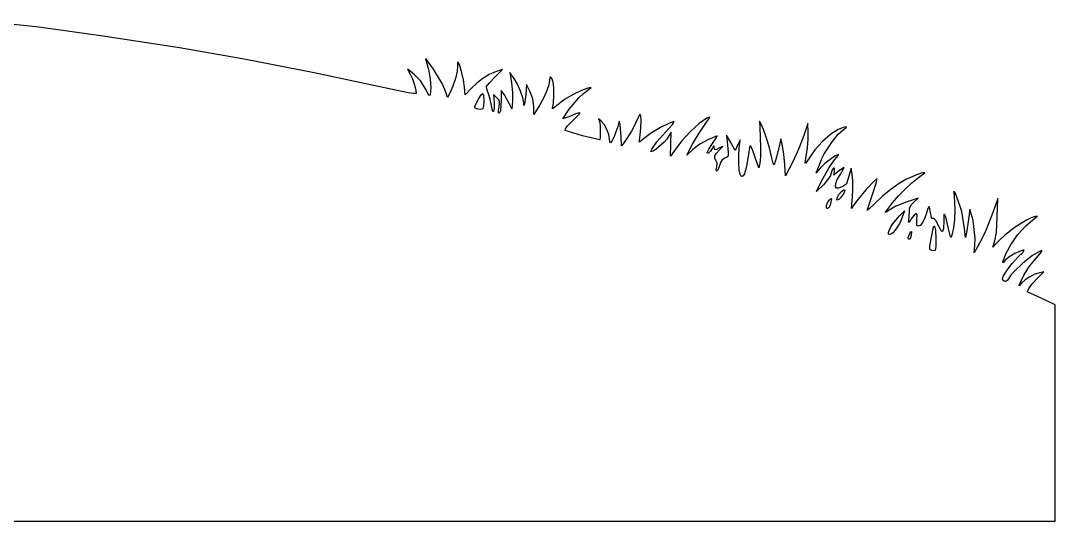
# Model space of a CAD drawing. Extents: x 0 to 847, y 0 to 575.
# Drawn here: x 536.3 to 846.7, y 0 to 150.2 of the extents above; entities that cross this region are included whole.
import ezdxf

# ---------------------------------------------------------------- set-up
doc = ezdxf.new("R2010")
doc.units = 0

msp = doc.modelspace()

# ---------------------------------------------------------------- linework, layer by layer
at = {"layer": 'Layer 1', "color": 7}
for points in [[(423.3336, 0), (846.6672, 0), (846.6672, 32.455576), (846.6672, 64.94643), (842.433864, 66.921987), (838.235806, 68.897543), (838.800251, 69.991155), (839.7748, 71.314073), (841.304974, 72.95449), (843.245253, 74.859492), (842.045808, 74.612547), (840.522799, 74.128028), (838.989869, 73.382234), (837.635532, 72.484303), (836.648305, 71.543378), (835.948261, 70.730887), (835.808666, 70.669013), (835.810457, 70.837822), (837.248027, 73.836435), (838.959001, 76.544007), (840.987474, 79.092828), (842.579385, 80.936093), (842.649389, 81.206188), (842.292753, 81.13894), (841.187152, 80.600196), (839.864097, 79.752633), (836.939347, 77.45682), (834.265951, 74.903038), (833.257088, 73.733014), (832.591358, 72.742824), (832.207161, 72.236808), (831.766739, 72.00199), (831.306474, 72.058214), (830.862746, 72.425323), (830.81982, 72.797738), (831.035276, 73.426882), (832.084239, 75.225499), (833.695443, 77.361459), (835.554693, 79.37505), (836.904069, 80.724426), (837.353861, 81.385885), (837.030159, 81.393119), (836.391438, 81.185793), (834.575734, 80.34078), (832.720342, 79.277485), (831.638857, 78.422549), (831.09591, 77.712032), (830.972231, 77.679028), (830.94653, 77.844875), (831.187412, 78.725167), (831.815246, 80.256995), (833.414323, 83.221984), (835.426811, 86.038144), (837.803102, 88.636024), (840.493585, 90.946168), (841.282926, 91.612037), (840.669974, 91.510613), (839.468186, 91.072603), (837.994373, 90.33487), (834.63747, 88.243007), (831.412859, 85.800571), (830.104411, 84.624621), (829.134133, 83.573108), (827.969966, 82.232552), (828.534411, 84.137553), (828.993022, 86.827485), (829.239967, 91.369502), (829.381078, 96.837561), (827.969966, 92.674781), (825.870937, 87.264048), (824.656058, 84.76208), (823.242741, 82.197274), (822.29024, 80.609773), (822.537185, 82.761719), (822.58018, 84.950045), (822.378435, 87.621236), (821.991481, 90.252739), (821.478851, 92.322003), (821.020239, 93.662559), (820.773295, 91.369502), (820.138294, 87.136166), (819.714961, 85.195887), (819.468016, 87.912278), (818.586071, 93.027559), (817.267563, 97.053638), (816.586812, 98.598695), (816.187181, 99.09534), (816.398848, 95.779227), (816.501374, 93.283323), (816.398848, 90.60221), (816.111113, 88.04016), (815.658014, 85.901443), (815.427606, 85.277467), (815.324391, 85.219314), (815.217041, 85.354637), (814.564402, 88.1945), (814.136659, 90.108321), (813.682457, 91.545891), (813.416771, 92.088287), (813.276762, 92.101516), (813.188568, 90.064223), (813.105885, 87.878653), (812.871068, 86.946548), (812.678004, 86.932974), (812.424583, 87.211683), (811.7069, 88.617834), (810.816136, 90.297939), (810.436899, 90.70639), (810.084121, 90.840335), (809.767724, 90.921364), (809.537315, 91.197523), (809.202176, 92.533669), (808.99051, 93.80367), (808.778843, 94.438671), (808.456933, 93.852177), (807.896898, 92.180891), (807.341824, 90.601107), (806.73714, 89.464501), (806.086154, 88.777686), (805.392174, 88.547278), (805.184917, 88.641536), (805.083493, 88.957382), (805.145229, 90.452279), (805.198146, 91.978044), (805.075776, 92.24814), (804.827729, 92.286725), (804.298562, 91.920718), (803.769395, 91.157835), (802.843353, 89.768772), (802.648223, 89.773733), (802.711061, 90.311168), (802.922728, 92.85117), (802.967928, 93.759573), (803.152034, 94.429851), (803.547807, 95.033983), (804.228007, 95.743949), (805.533285, 96.978672), (801.899672, 95.743949), (798.856962, 94.579782), (796.819669, 93.415614), (795.907958, 92.745336), (795.729502, 92.681395), (795.743696, 92.815892), (797.842725, 95.602838), (799.612127, 97.670448), (801.59981, 99.708292), (803.666869, 101.580771), (805.674396, 103.152287), (807.508842, 104.598677), (806.879354, 104.557887), (805.356896, 104.087149), (801.829116, 102.62312), (799.792374, 101.412099), (797.388523, 99.655375), (794.858995, 97.548078), (792.445221, 95.285338), (790.87095, 93.777212), (790.22272, 93.274503), (791.810221, 98.107562), (792.890604, 101.445724), (793.256611, 102.905343), (792.149219, 101.932447), (789.874352, 99.461347), (787.526724, 96.71905), (786.201051, 94.93256), (785.495495, 93.838948), (785.671884, 95.355893), (785.875834, 97.285699), (785.954106, 99.73475), (785.900087, 102.216874), (785.707162, 104.245899), (785.424939, 106.009789), (784.825217, 103.893121), (784.049105, 101.317842), (783.555767, 100.836079), (782.642403, 100.347702), (781.682736, 100.018075), (781.050492, 100.012563), (780.724724, 100.521335), (780.799138, 101.383987), (781.263812, 102.557526), (782.108826, 103.998954), (783.039278, 105.542358), (783.308271, 106.186178), (781.685492, 105.057288), (780.239103, 103.928399), (780.415492, 105.022011), (780.400609, 105.837259), (780.290848, 105.980092), (780.137679, 105.961282), (779.77553, 105.483378), (779.462991, 104.492844), (779.233134, 103.778468), (778.788303, 102.984718), (777.134656, 101.000341), (775.053266, 98.989507), (776.499656, 102.058675), (778.8324, 106.208227), (779.927666, 107.818327), (780.979936, 109.114235), (781.535562, 109.788923), (781.614937, 110.066736), (780.674012, 109.648363), (779.167539, 108.624756), (777.561848, 107.34318), (776.323267, 106.1509), (774.98271, 104.598677), (775.899933, 106.96229), (776.644626, 108.870598), (777.333094, 110.296042), (779.745213, 113.841461), (781.579659, 116.143337), (783.096604, 117.54563), (783.96973, 118.191103), (784.039183, 118.359844), (783.890355, 118.423165), (783.017229, 118.225278), (781.509103, 117.580907), (779.324085, 116.162078), (776.887712, 114.00903), (774.58363, 111.498794), (772.795487, 109.008402), (771.913542, 107.641387), (771.694158, 107.430823), (771.666597, 107.59729), (772.328056, 112.130487), (772.500035, 114.641826), (772.513264, 116.769518), (772.407431, 119.415353), (771.243264, 115.746462), (769.779235, 111.91882), (767.891873, 107.879512), (765.704649, 103.646176), (765.492982, 107.103401), (765.21076, 110.199028), (764.822704, 112.712571), (764.364093, 114.829239), (764.046592, 113.418127), (763.054404, 109.290624), (762.353258, 106.96229), (762.226478, 107.02127), (762.026938, 107.513505), (761.541869, 109.467013), (760.911829, 112.132692), (760.07343, 114.996809), (759.1755, 117.583112), (758.366867, 119.415353), (758.044405, 119.986412), (757.903845, 120.041534), (758.049366, 118.18063), (758.283082, 112.328925), (758.213077, 109.434492), (758.014089, 107.456179), (757.731866, 106.080345), (756.673532, 109.184791), (755.778358, 111.745739), (755.253601, 112.712571), (755.076385, 112.625066), (754.927281, 112.171277), (754.62742, 110.207847), (754.03817, 106.521868), (753.405926, 104.241489), (753.08505, 103.650104), (752.767067, 103.436163), (752.456526, 103.608349), (752.157974, 104.175343), (751.875751, 105.483378), (751.725821, 107.416491), (751.721411, 109.686948), (751.875751, 112.007015), (752.122696, 114.476461), (751.381862, 112.88896), (750.676306, 111.301459), (749.371028, 113.665072), (747.995193, 115.922851), (748.242138, 113.947294), (748.594916, 110.701736), (748.558536, 109.970273), (748.409708, 109.506701), (748.0889, 109.208493), (747.536582, 108.973124), (746.747241, 108.488054), (746.301859, 107.844235), (745.605122, 105.903956), (745.299749, 105.333999), (745.067136, 105.127844), (744.956893, 105.498261), (745.137692, 106.397845), (745.292032, 107.535554), (744.890747, 108.302846), (744.51592, 108.9621), (744.564427, 109.6875), (745.049497, 110.505504), (745.984359, 111.44257), (746.910401, 112.465626), (746.599515, 112.424836), (745.772692, 112.007015), (745.04619, 111.61951), (744.617344, 111.526355), (744.413394, 111.744085), (744.36158, 112.289237), (744.336775, 112.629889), (744.242517, 112.686113), (743.72658, 111.865904), (743.242061, 111.079319), (742.76085, 110.573854), (742.392087, 110.432192), (742.244912, 110.737014), (742.707933, 111.649827), (743.832413, 113.382849), (744.908386, 115.023267), (745.243525, 115.711184), (742.456579, 114.511739), (740.044459, 113.153543), (737.976298, 111.583681), (736.141853, 109.890347), (737.870465, 113.171182), (739.625535, 116.205073), (741.433523, 118.921464), (742.976926, 121.135146), (742.976237, 121.268953), (742.832508, 121.27295), (742.139079, 120.967576), (739.836651, 119.378422), (737.213416, 116.985595), (734.583566, 114.096673), (732.261295, 111.019237), (731.238238, 109.537569), (731.37935, 113.171182), (731.414627, 116.769518), (730.744349, 115.640628), (730.149588, 114.695845), (729.346466, 113.744447), (726.969625, 111.689515), (726.015953, 111.041285), (725.491816, 110.862691), (725.370341, 111.104124), (725.624658, 111.715973), (727.153179, 113.852485), (729.862404, 116.875351), (731.84678, 119.071394), (732.293265, 119.713009), (732.296572, 119.94452), (730.736632, 119.422519), (728.230806, 118.149762), (725.579459, 116.566119), (723.582956, 115.111461), (722.039552, 113.885558), (721.846627, 113.910914), (721.924899, 114.300072), (722.189483, 115.896944), (722.374691, 118.079206), (722.440837, 120.188709), (722.348233, 121.567299), (722.187278, 122.082134), (722.013094, 122.140563), (721.254621, 120.544243), (720.443783, 118.755548), (719.424585, 116.870942), (717.303507, 113.700349), (716.527396, 112.712571), (716.45684, 115.358406), (716.174618, 119.062575), (715.892395, 120.120909), (715.469062, 118.533408), (714.269617, 115.217295), (713.683123, 114.048718), (713.281838, 113.594516), (713.056942, 113.938475), (712.964338, 114.758683), (712.732276, 116.057899), (712.139719, 117.611775), (711.34211, 119.079663), (710.494892, 120.120909), (709.683503, 120.826465), (709.965725, 119.94452), (710.130538, 118.777045), (710.19944, 116.981185), (710.169124, 115.291158), (710.036281, 114.441183), (704.890132, 115.706774), (699.664607, 117.263407), (699.748943, 117.746823), (700.392212, 118.670109), (702.839609, 121.214521), (703.902353, 122.235923), (704.082325, 122.503745), (704.012596, 122.612404), (703.077735, 122.360498), (701.005164, 121.496743), (698.994329, 120.755909), (700.89933, 123.683967), (703.730374, 127.066226), (705.145896, 128.411743), (706.614334, 129.575359), (707.496279, 130.21036), (706.473223, 129.998693), (704.537905, 129.301956), (702.02381, 128.049595), (699.503101, 126.545878), (697.547939, 125.095079), (696.167695, 123.979418), (695.846337, 123.839961), (695.819327, 124.001467), (696.140686, 125.528334), (696.299987, 127.80265), (696.280695, 130.143111), (696.066272, 131.868416), (695.701918, 132.85399), (695.347487, 133.297167), (695.197763, 133.302955), (695.079045, 133.158261), (694.97266, 132.397583), (694.752725, 131.021198), (694.16568, 129.271088), (693.241292, 127.223322), (692.009325, 124.953968), (690.280713, 122.061188), (690.210157, 124.460078), (689.99849, 126.766365), (689.151823, 128.940359), (688.093489, 131.057027), (687.881822, 128.12897), (687.467308, 125.143586), (687.286509, 124.829944), (687.211544, 125.624246), (686.934283, 127.06788), (686.263453, 129.050602), (685.361113, 131.145773), (684.38932, 132.92675), (683.084041, 134.655363), (683.542653, 131.586194), (683.882202, 128.724282), (683.824875, 126.153413), (683.613208, 123.754522), (682.978208, 125.165634), (681.425985, 127.952581), (680.508762, 129.293137), (680.473484, 126.470913), (680.244178, 123.238585), (679.997234, 122.546809), (679.852264, 122.482661), (679.697373, 122.625633), (679.662095, 123.340008), (679.838484, 124.530634), (680.001644, 125.404311), (679.979595, 125.990253), (679.719421, 126.490206), (679.168206, 127.105913), (678.145149, 128.12897), (678.321538, 125.659524), (678.339177, 123.849883), (678.145149, 123.009279), (678.001833, 122.994741), (677.845288, 123.273311), (677.545427, 124.777579), (677.16619, 126.651712), (676.628204, 128.340636), (676.178412, 129.645915), (676.099037, 130.52786), (676.910426, 131.603833), (678.568483, 133.314806), (680.86154, 135.643141), (678.78015, 134.937585), (676.825539, 134.050128), (674.970147, 132.917931), (673.194131, 131.53438), (671.477645, 129.89286), (669.678477, 128.023136), (669.466811, 130.316193), (669.123403, 132.503968), (668.545178, 135.01255), (667.93388, 137.077955), (667.491254, 137.936198), (667.358962, 137.543732), (667.38542, 136.595642), (667.24927, 135.069877), (666.719552, 132.909111), (665.931865, 130.563138), (665.021808, 128.481748), (664.35153, 127.176469), (664.069307, 128.234803), (663.596364, 129.621662), (662.772848, 131.365708), (660.153471, 135.713697), (658.063262, 138.646164), (657.742454, 138.814284), (657.93097, 138.112587), (658.669048, 135.575341), (659.152464, 132.763591), (659.324994, 130.130434), (659.130415, 128.12897), (658.959538, 127.792728), (658.715901, 127.899664), (657.719303, 129.787026), (656.32583, 132.075673), (654.509023, 134.020362), (653.062634, 135.246266), (652.357078, 135.678419), (653.133189, 134.161473), (653.831028, 132.766898), (654.482565, 130.968832), (654.909206, 129.329517), (654.932357, 128.411192), (654.173884, 128.371504), (652.568744, 128.622859), (624.334378, 134.609612), (603.40913, 138.734358), (584.018467, 142.071969), (560.387853, 145.697314), (541.787633, 148.32992), (523.87533, 150.24815)], [(675.217092, 126.153413), (675.124488, 124.482127), (674.899592, 123.683967), (674.352786, 123.604592), (673.48848, 123.683967), (672.637403, 124.014696), (672.54094, 124.264397), (672.606535, 124.636467), (673.783931, 126.907476), (674.496653, 127.965259), (674.93487, 128.411192), (675.142127, 127.745324), (675.217092, 126.153413), (675.217092, 126.153413)], [(783.519938, 99.307007), (783.328115, 98.684685), (782.858479, 97.873846), (782.269781, 97.10931), (781.72077, 96.625894), (781.143096, 96.431866), (781.226881, 97.084506), (781.748882, 98.091577), (782.51893, 99.002736), (783.216218, 99.510406), (783.437325, 99.516813), (783.519938, 99.307007), (783.519938, 99.307007)], [(779.286602, 95.285338), (778.854449, 94.218184), (778.369379, 93.838948), (778.151787, 93.90909), (778.024318, 94.102429), (778.016601, 94.756171), (778.299926, 95.595121), (778.827991, 96.414227), (779.306446, 96.833151), (779.533547, 96.802283), (779.286602, 95.285338), (779.286602, 95.285338)], [(800.982449, 91.757558), (799.99908, 89.455681), (798.618836, 87.418388), (797.892403, 86.598455), (797.311904, 86.150592), (796.894289, 86.036766), (796.656509, 86.218943), (796.615512, 86.659089), (796.788249, 87.31917), (797.19167, 88.161151), (797.842725, 89.147001), (799.981441, 91.72228), (801.405783, 93.133392), (800.982449, 91.757558), (800.982449, 91.757558)], [(803.451895, 85.760332), (803.209911, 85.061942), (802.918318, 84.697588), (802.673027, 84.723495), (802.56995, 85.195887), (802.984464, 86.382103), (803.314091, 86.857802), (803.557728, 86.959777), (803.451895, 85.760332), (803.451895, 85.760332)], [(810.860233, 84.878387), (810.789677, 82.461857), (810.613288, 81.315329), (810.238462, 81.209496), (809.62551, 81.315329), (809.244069, 81.485103), (809.034607, 81.721024), (809.025787, 82.655885), (809.987107, 87.903458), (810.236257, 88.58917), (810.472177, 88.547278), (810.74558, 87.334604), (810.860233, 84.878387), (810.860233, 84.878387)]]:
    msp.add_lwpolyline(points, dxfattribs=at)

doc.saveas('drawing.dxf')
